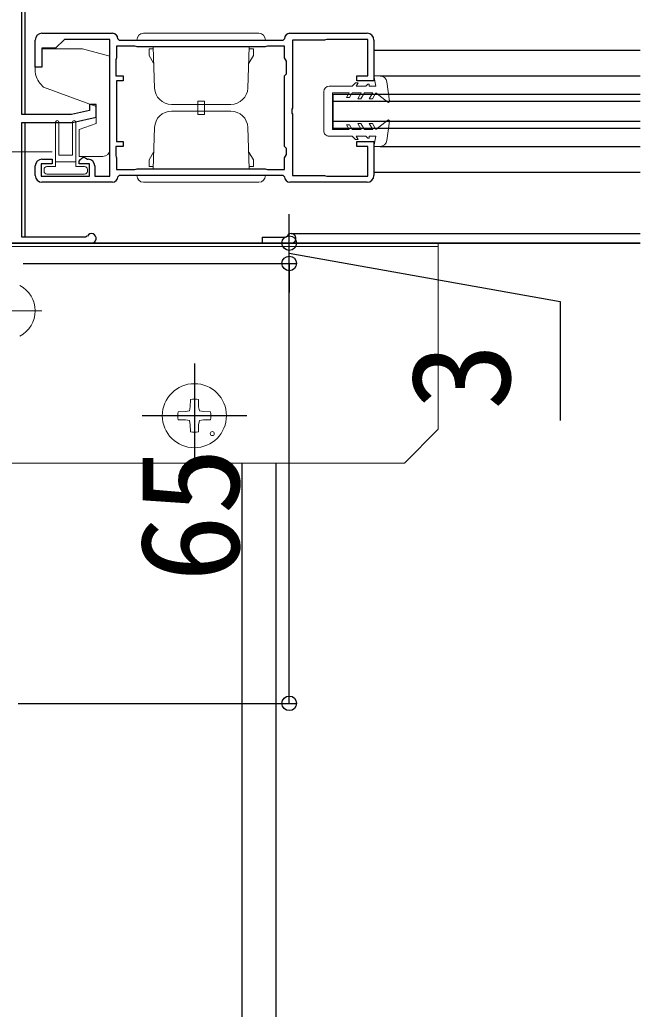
# Model space of a CAD drawing. Units: millimetres, scale not verified. Extents: x -875 to 875, y -1304 to 1297.
# Drawn here: x 441.2 to 532.8, y -1159.4 to -1013.2 of the extents above; entities that cross this region are included whole.
import ezdxf
from ezdxf.enums import TextEntityAlignment as Align

# ---------------------------------------------------------------- set-up
doc = ezdxf.new("R2010")
doc.units = ezdxf.units.MM
doc.header["$LTSCALE"] = 8
for name, color, linetype in [('0-3_YKK_11', 7, 'Continuous'), ('0-4_YKK_12', 2, 'Continuous'), ('0-7_YKK_D', 6, 'Continuous')]:
    doc.layers.add(name, color=color, linetype=linetype)
doc.layers.add('0-5_YKK_13', color=4, linetype='Continuous', lineweight=18)
doc.styles.add('ＭＳ ゴシック', font='')
doc.styles.get('ＭＳ ゴシック').set_extended_font_data('MS Gothic')

msp = doc.modelspace()

# ---------------------------------------------------------------- linework, layer by layer
at = {"layer": '0-3_YKK_11'}
for p, q in [((444.501, -1015.2), (454.901, -1015.2)), ((481.101, -1015.2), (492.501, -1015.2)), ((477.617, -1017.15), (477.451, -1017.2)), ((443.501, -1036.2), (443.501, -1034.8)), ((480.301, -1036.4), (480.101, -1036.2)), ((454.901, -1037.2), (444.501, -1037.2)), ((492.501, -1037.2), (481.101, -1037.2))]:
    msp.add_line(p, q, dxfattribs=at)
for points in [[(441.501, -1027.201), (441.501, -977.101)], [(455.701, -1016), (455.901, -1016.2), (480.101, -1016.2), (480.301, -1016)], [(452.301, -1034.8), (452.301, -1036.3), (454.501, -1036.3), (454.501, -1016.1), (447.801, -1016.1), (446.501, -1017.4), (444.501, -1017.4), (444.501, -1020.2), (443.501, -1020.2), (443.501, -1016.2)], [(477.451, -1017.2), (458.551, -1017.2), (458.386, -1017.15), (458.22, -1017.1), (455.501, -1017.1), (455.501, -1018.8), (455.451, -1018.966), (455.401, -1019.132), (455.401, -1021.5), (456.501, -1021.5), (456.501, -1022.2), (455.501, -1022.2), (455.501, -1031.2), (456.501, -1031.2), (456.501, -1031.9), (455.401, -1031.9), (455.401, -1033.269), (455.451, -1033.434), (455.501, -1033.6), (455.501, -1035.3), (458.22, -1035.3), (458.386, -1035.25), (458.551, -1035.2), (477.451, -1035.2), (477.617, -1035.25), (477.783, -1035.3), (480.301, -1035.3), (480.301, -1033.6), (480.451, -1033.34), (480.601, -1033.081), (480.601, -1032.2), (480.301, -1031.9), (480.301, -1021.5), (480.601, -1021.2), (480.601, -1019.32), (480.451, -1019.06), (480.301, -1018.8), (480.301, -1017.1), (477.783, -1017.1), (477.617, -1017.15)], [(493.501, -1016.2), (493.501, -1022.2), (491.001, -1022.2), (491.001, -1021.5), (492.601, -1021.5), (492.601, -1016.1), (486.533, -1016.1), (486.367, -1016.15), (486.201, -1016.2), (481.501, -1016.2), (481.501, -1026.242), (481.381, -1026.425), (481.381, -1026.975), (481.501, -1027.158), (481.501, -1036.2), (486.201, -1036.2), (486.367, -1036.25), (486.533, -1036.3), (492.601, -1036.3), (492.601, -1031.9), (491.001, -1031.9), (491.001, -1031.2), (493.501, -1031.2), (493.501, -1036.2)], [(451.194, -1045.151), (450.935, -1045.301), (441.501, -1045.301), (441.501, -1028.401), (449.001, -1028.401), (452.501, -1027.601), (452.501, -1025.701), (451.501, -1025.701), (451.501, -1026.599), (448.865, -1027.201), (441.501, -1027.201)], [(444.501, -1033.8), (446.001, -1033.8), (446.001, -1034.5), (444.401, -1034.5), (444.401, -1036.3), (451.501, -1036.3), (451.501, -1034.5), (450.001, -1034.5), (450.001, -1034.1), (450.178, -1033.827), (450.328, -1033.677), (450.601, -1033.5), (450.701, -1033.5), (450.961, -1033.65), (451.221, -1033.8), (451.301, -1033.8)], [(480.101, -1036.2), (455.901, -1036.2), (455.701, -1036.4)], [(429.001, -1047.201), (437.301, -1047.201), (437.301, -1046.201), (451.801, -1046.201)]]:
    msp.add_lwpolyline(points, dxfattribs=at)
for centre, radius, start, end in [((444.501, -1016.2), 1, 90.00001, 179.99999), ((454.901, -1016), 0.8, 0.00001, 89.99999), ((481.101, -1016), 0.8, 90.00001, 179.99999), ((492.501, -1016.2), 1, 0.00001, 89.99999), ((444.501, -1034.8), 1, 90.00001, 179.99999), ((451.301, -1034.8), 1, 0.00001, 89.99999), ((444.501, -1036.2), 1, 180.00001, 269.99999), ((454.901, -1036.4), 0.8, 270.00001, 359.99999), ((481.101, -1036.4), 0.8, 180.00001, 269.99999), ((492.501, -1036.2), 1, 270.00001, 359.99999), ((451.801, -1045.501), 0.7, 270.00001, 150)]:
    msp.add_arc(centre, radius, start, end, dxfattribs=at)
at = {"layer": '0-4_YKK_12'}
for p, q in [((442.001, -1027.201), (442.001, -1009.201)), ((493.501, -1017.7), (532.811, -1017.7)), ((494.426, -1021.5), (532.811, -1021.5)), ((487.501, -1024.2), (532.811, -1024.2)), ((487.501, -1029.2), (487.501, -1024.2)), ((487.501, -1025.2), (532.811, -1025.2)), ((442.001, -1045.301), (442.001, -1028.401)), ((487.501, -1028.2), (532.811, -1028.2)), ((487.501, -1029.2), (532.811, -1029.2)), ((494.426, -1031.9), (532.811, -1031.9)), ((493.501, -1035.7), (532.811, -1035.7)), ((481.301, -1044.801), (532.811, -1044.801)), ((532.811, -1046.201), (437.6, -1046.201)), ((442.001, -1046.201), (532.811, -1046.201)), ((477.001, -1045.301), (480.435, -1045.301)), ((477.001, -1045.301), (477.001, -1046.201)), ((467.001, -1063.966), (467.001, -1079.436)), ((474.736, -1071.701), (459.266, -1071.701)), ((474, -1078.701), (474, -1174.201)), ((479, -1078.701), (479, -1174.201))]:
    msp.add_line(p, q, dxfattribs=at)
for centre, radius, end in [((480.435, -1045.001), 0.3, 330), ((481.301, -1045.501), 0.7, 150)]:
    msp.add_arc(centre, radius, 270, end, dxfattribs=at)
at = {"layer": '0-5_YKK_13'}
for p, q in [((459.501, -1015.2), (476.501, -1015.2)), ((458.501, -1016.2), (477.501, -1016.2)), ((461.12, -1023.287), (460.908, -1017.2)), ((474.883, -1023.287), (475.095, -1017.2)), ((443.501, -1020.639), (443.501, -1017.5)), ((454.501, -1018.572), (454.501, -1032.4)), ((460.883, -1017.5), (460.301, -1017.5)), ((460.301, -1018.499), (460.301, -1017.5)), ((460.301, -1018.499), (460.952, -1019.625)), ((475.701, -1018.499), (475.051, -1019.625)), ((475.12, -1017.5), (475.701, -1017.5)), ((475.701, -1018.499), (475.701, -1017.5)), ((444.701, -1023.161), (444.203, -1022.568)), ((444.701, -1023.161), (452.501, -1026)), ((486.901, -1023), (490.301, -1023)), ((490.301, -1023), (490.801, -1022.5)), ((490.801, -1022.5), (491.168, -1022.5)), ((491.168, -1022.5), (490.879, -1023)), ((490.879, -1023), (492.302, -1023)), ((492.302, -1023), (492.601, -1022.701)), ((492.801, -1023), (493.801, -1023)), ((495.417, -1022.368), (495.8, -1025.233)), ((486.095, -1029.599), (486.101, -1023.799)), ((487.395, -1029.4), (487.4, -1024)), ((489.84, -1024), (487.4, -1024)), ((489.435, -1024.701), (489.84, -1024)), ((489.897, -1024.701), (489.435, -1024.701)), ((490.302, -1024), (489.897, -1024.701)), ((491.64, -1024), (490.302, -1024)), ((491.12, -1024.9), (491.64, -1024)), ((491.582, -1024.9), (492.102, -1024)), ((493.34, -1024), (492.102, -1024)), ((493.34, -1024), (492.82, -1024.9)), ((493.801, -1024), (493.282, -1024.9)), ((493.801, -1024), (495.559, -1025.369)), ((468.001, -1025.7), (463.619, -1025.7)), ((467.501, -1025.2), (468.501, -1025.2)), ((467.501, -1026.7), (467.501, -1025.2)), ((467.501, -1025.7), (467.501, -1027.2)), ((468.001, -1025.7), (472.384, -1025.7)), ((468.501, -1026.7), (468.501, -1025.2)), ((468.501, -1025.7), (468.501, -1027.2)), ((491.582, -1024.9), (491.12, -1024.9)), ((493.282, -1024.9), (492.82, -1024.9)), ((468.001, -1026.7), (463.619, -1026.7)), ((467.501, -1027.2), (468.501, -1027.2)), ((468.001, -1026.7), (472.384, -1026.7)), ((446.501, -1028.372), (446.501, -1034.9)), ((447.001, -1033.2), (447.001, -1028.35)), ((449.001, -1028.334), (449.001, -1033.2)), ((449.501, -1034.9), (449.501, -1028.35)), ((461.12, -1029.113), (460.908, -1035.2)), ((474.883, -1029.113), (475.095, -1035.2)), ((489.435, -1028.7), (489.84, -1029.4)), ((489.897, -1028.7), (489.435, -1028.7)), ((490.302, -1029.4), (489.897, -1028.7)), ((491.12, -1028.5), (491.64, -1029.4)), ((491.582, -1028.5), (491.12, -1028.5)), ((491.582, -1028.5), (492.102, -1029.4)), ((493.282, -1028.5), (492.82, -1028.5)), ((493.34, -1029.4), (492.82, -1028.5)), ((493.801, -1029.4), (493.282, -1028.5)), ((493.801, -1029.4), (495.559, -1028.032)), ((495.417, -1031.033), (495.8, -1028.167)), ((450.001, -1033.4), (450.001, -1029.41)), ((486.895, -1030.4), (490.301, -1030.4)), ((489.84, -1029.4), (487.395, -1029.4)), ((490.301, -1030.4), (490.801, -1030.9)), ((491.64, -1029.4), (490.302, -1029.4)), ((491.168, -1030.9), (490.879, -1030.4)), ((490.879, -1030.4), (492.302, -1030.4)), ((493.34, -1029.4), (492.102, -1029.4)), ((492.302, -1030.4), (492.601, -1030.7)), ((492.801, -1030.4), (493.801, -1030.4)), ((490.801, -1030.9), (491.168, -1030.9)), ((446.001, -1032.701), (423.001, -1032.701)), ((449.001, -1033.2), (447.001, -1033.2)), ((453.501, -1033.4), (450.001, -1033.4)), ((460.301, -1033.902), (460.952, -1032.776)), ((475.701, -1033.902), (475.051, -1032.776)), ((446.501, -1034.9), (445.201, -1034.9)), ((446.501, -1034.2), (449.501, -1034.2)), ((450.801, -1034.9), (449.501, -1034.9)), ((460.301, -1033.902), (460.301, -1034.9)), ((460.883, -1034.9), (460.301, -1034.9)), ((475.12, -1034.9), (475.701, -1034.9)), ((475.701, -1033.902), (475.701, -1034.9)), ((444.801, -1035.6), (444.801, -1035.3)), ((450.801, -1036), (445.201, -1036)), ((451.201, -1035.3), (451.201, -1035.6)), ((458.501, -1036.2), (477.501, -1036.2)), ((459.501, -1037.2), (476.501, -1037.2)), ((437.301, -1046.701), (503.001, -1046.701)), ((503.001, -1046.201), (503.001, -1073.701)), ((444.501, -1056.201), (430.513, -1056.201)), ((466.407, -1069.324), (466.389, -1070.363)), ((467.594, -1069.324), (467.612, -1070.363)), ((464.623, -1071.108), (465.662, -1071.09)), ((465.662, -1071.09), (466.271, -1070.972)), ((466.389, -1070.363), (466.271, -1070.972)), ((467.612, -1070.363), (467.73, -1070.972)), ((468.339, -1071.09), (467.73, -1070.972)), ((469.378, -1071.108), (468.339, -1071.09)), ((464.627, -1072.295), (465.662, -1072.313)), ((465.662, -1072.313), (466.271, -1072.431)), ((466.389, -1073.04), (466.271, -1072.431)), ((467.612, -1073.04), (467.73, -1072.431)), ((468.339, -1072.313), (467.73, -1072.431)), ((469.378, -1072.294), (468.339, -1072.313)), ((466.407, -1074.078), (466.389, -1073.04)), ((467.594, -1074.078), (467.612, -1073.04)), ((503.001, -1073.701), (498.001, -1078.701)), ((432.001, -1078.701), (498.001, -1078.701))]:
    msp.add_line(p, q, dxfattribs=at)
for points in [[(444.578, -1017.5), (450.501, -1017.5), (454.501, -1018.572)], [(493.801, -1023), (493.501, -1021.5), (494.426, -1021.5)], [(492.801, -1023.001), (492.801, -1022.701), (492.601, -1022.701)], [(450.001, -1029.41), (452.501, -1028.5), (452.501, -1026)], [(492.801, -1030.4), (492.801, -1030.7), (492.601, -1030.7)], [(493.801, -1030.4), (493.501, -1031.9), (494.426, -1031.9)]]:
    msp.add_lwpolyline(points, dxfattribs=at)
for centre, radius in [((467.001, -1071.701), 4.735), ((469.642, -1074.342), 0.3)]:
    msp.add_circle(centre, radius, dxfattribs=at)
for centre, radius, start, end in [((459.501, -1016.2), 1, 90, 180), ((476.501, -1016.2), 1, 0, 90), ((446.501, -1020.639), 3, 180, 220), ((494.426, -1022.5), 1, 7.60389, 90.00087), ((463.619, -1023.2), 2.5, 182, 270), ((472.384, -1023.2), 2.5, 270, 358), ((486.901, -1023.8), 0.8, 90, 179.94065), ((495.651, -1025.251), 0.15, 232.09538, 6.54312), ((463.619, -1029.2), 2.5, 90, 178), ((472.384, -1029.2), 2.5, 2, 90), ((446.751, -1028.35), 0.251, 0, 179.9965), ((449.251, -1028.35), 0.25, 0, 179.9965), ((495.651, -1028.15), 0.15, 353.45688, 127.90462), ((486.895, -1029.6), 0.8, 179.94065, 270), ((494.426, -1030.9), 1, 269.99913, 352.39611), ((453.501, -1032.4), 1, 270, 0), ((445.201, -1035.3), 0.4, 90, 180), ((450.801, -1035.3), 0.4, 0.00218, 90), ((445.201, -1035.6), 0.4, 180, 270), ((450.801, -1035.6), 0.4, 270, 0.00218), ((459.501, -1036.2), 1, 180, 270), ((476.501, -1036.2), 1, 270, 0), ((439.301, -1056.201), 4.2, 297.28096, 62.71904), ((467.001, -1071.701), 2.45, 75.9892, 104.0108), ((467.001, -1071.701), 2.45, 165.9892, 194.0108), ((467.001, -1071.701), 2.45, 345.9892, 14.0108), ((467.001, -1071.701), 2.45, 255.9892, 284.0108)]:
    msp.add_arc(centre, radius, start, end, dxfattribs=at)
at = {"layer": '0-7_YKK_D'}
for p, q in [((481.001, -1046.201), (481.001, -1041.901)), ((436.701, -1046.201), (482.001, -1046.201)), ((481.001, -1049.201), (481.001, -1046.201)), ((481.001, -1049.201), (481.001, -1046.201)), ((441.701, -1049.201), (482.001, -1049.201)), ((441.701, -1049.201), (482.001, -1049.201)), ((481.001, -1114.201), (481.001, -1049.201)), ((481.001, -1049.201), (481.001, -1053.501)), ((441.001, -1114.201), (482.001, -1114.201))]:
    msp.add_line(p, q, dxfattribs=at)
msp.add_lwpolyline([(481.001, -1047.701), (521.001, -1054.801), (521.001, -1072.392)], dxfattribs=at)
for centre in [(481.001, -1046.201), (481.001, -1049.201), (481.001, -1049.201), (481.001, -1114.201)]:
    msp.add_circle(centre, 1.075, dxfattribs=at)

# ---------------------------------------------------------------- texts
at = {"layer": '0-7_YKK_D', "style": 'ＭＳ ゴシック'}
for s, p in [('3', (518.001, -1070.869)), ('65', (478.001, -1096.304))]:
    msp.add_text(s, height=14.66, rotation=90, dxfattribs=at).set_placement(p, align=Align.BOTTOM_LEFT)

doc.saveas('drawing.dxf')
